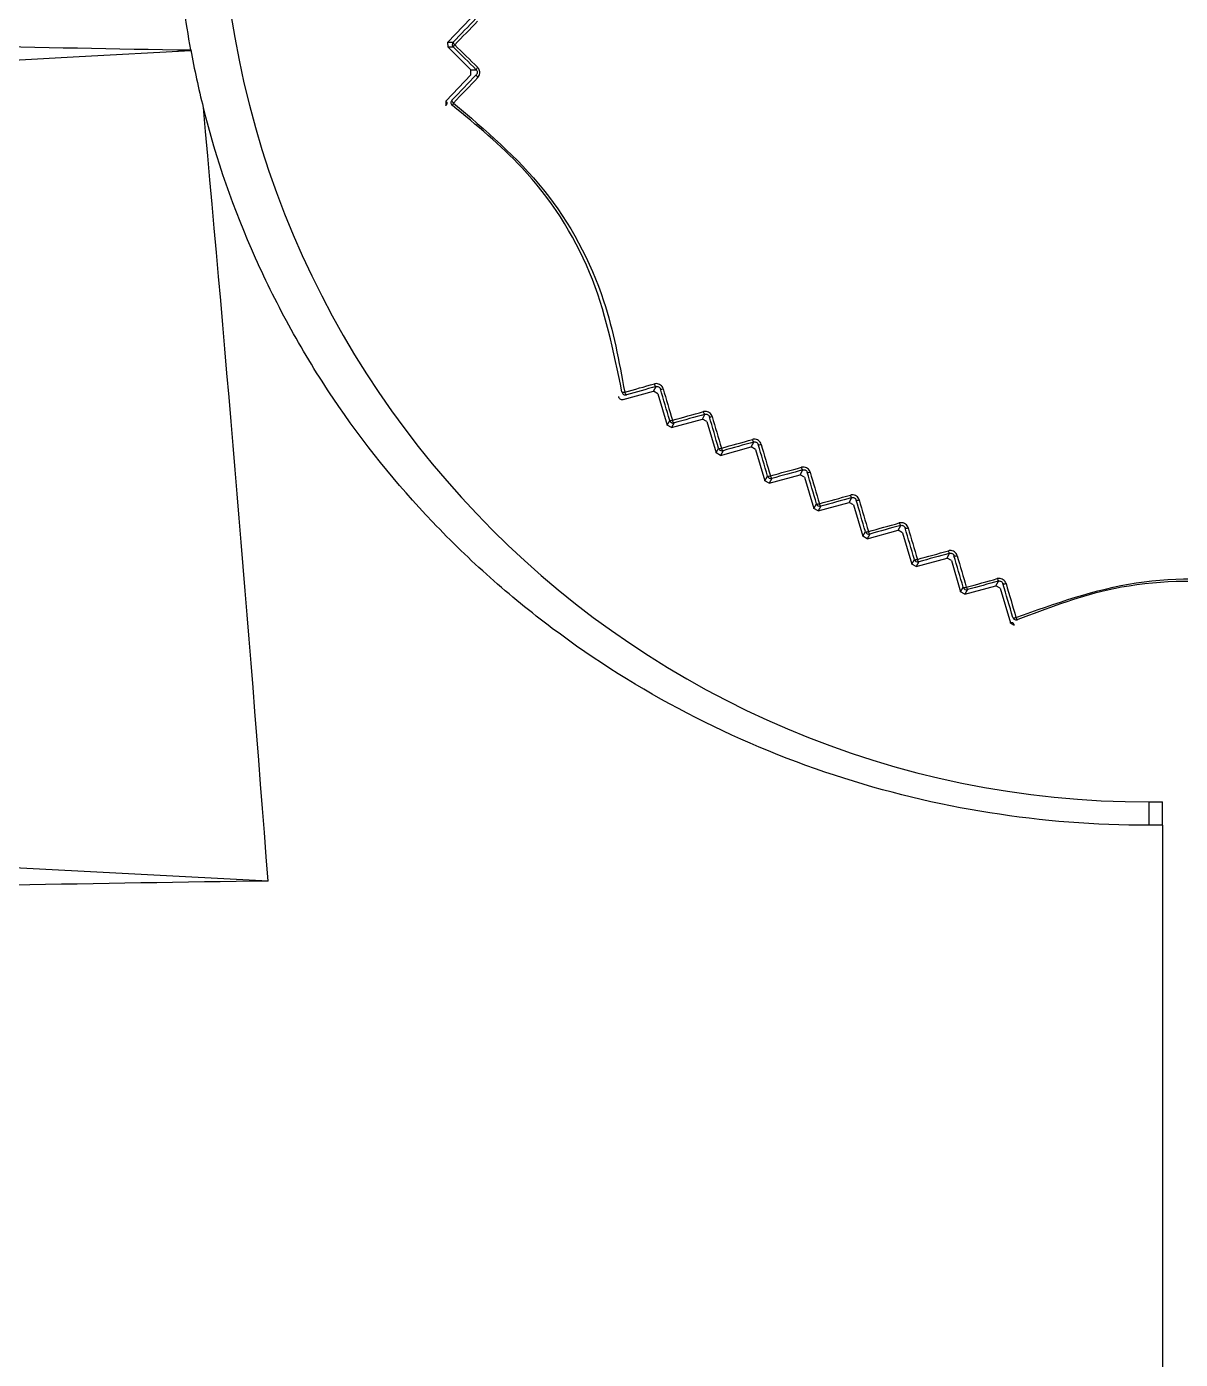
# Model space of a CAD drawing. Extents: x 9.3 to 87.2, y 1.1 to 68.8.
# Drawn here: x 36.881 to 38.173, y 10.789 to 12.281 of the extents above; entities that cross this region are included whole.
import ezdxf

# ---------------------------------------------------------------- set-up
doc = ezdxf.new("R2010")
doc.units = 0
doc.header["$MEASUREMENT"] = 0
doc.layers.add('OBJECT', color=7, linetype='CONTINUOUS')

msp = doc.modelspace()

# ---------------------------------------------------------------- linework, layer by layer
at = {"layer": 'OBJECT'}
for p, q in [((37.3778, 12.29), (37.3525, 12.2634)), ((37.3525, 12.2634), (37.3585, 12.2635)), ((37.3526, 12.2578), (37.3525, 12.2634)), ((37.3586, 12.2579), (37.3526, 12.2578)), ((37.3526, 12.2578), (37.3782, 12.2326)), ((37.3782, 12.227), (37.3506, 12.1979)), ((37.3782, 12.2326), (37.3842, 12.2327)), ((37.3782, 12.227), (37.3782, 12.2326)), ((37.3502, 12.1975), (37.3506, 12.1979)), ((37.3502, 12.1975), (37.3502, 12.1928)), ((37.0786, 12.1903), (37.0787, 12.1904)), ((37.5487, 11.8633), (37.5826, 11.8726)), ((37.5826, 11.8726), (37.5855, 11.8779)), ((37.5875, 11.8699), (37.5826, 11.8726)), ((37.5875, 11.8699), (37.5979, 11.8347)), ((37.5979, 11.8347), (37.6008, 11.8399)), ((37.6028, 11.832), (37.5979, 11.8347)), ((37.6028, 11.832), (37.6374, 11.8415)), ((37.6057, 11.8372), (37.6028, 11.832)), ((37.6374, 11.8415), (37.6403, 11.8468)), ((37.6423, 11.8388), (37.6374, 11.8415)), ((37.6423, 11.8388), (37.6527, 11.8036)), ((37.6527, 11.8036), (37.6556, 11.8088)), ((37.6575, 11.8008), (37.6921, 11.8104)), ((37.6605, 11.8061), (37.6575, 11.8008)), ((37.6921, 11.8104), (37.6951, 11.8157)), ((37.697, 11.8076), (37.6921, 11.8104)), ((37.697, 11.8076), (37.7074, 11.7724)), ((37.6575, 11.8008), (37.6527, 11.8036)), ((37.7074, 11.7724), (37.7104, 11.7777)), ((37.7123, 11.7697), (37.7469, 11.7792)), ((37.7153, 11.775), (37.7123, 11.7697)), ((37.7469, 11.7792), (37.7499, 11.7846)), ((37.7518, 11.7765), (37.7469, 11.7792)), ((37.7518, 11.7765), (37.7622, 11.7413)), ((37.7123, 11.7697), (37.7074, 11.7724)), ((37.7622, 11.7413), (37.7652, 11.7466)), ((37.7671, 11.7386), (37.8017, 11.7481)), ((37.8017, 11.7481), (37.8047, 11.7535)), ((37.8066, 11.7454), (37.8017, 11.7481)), ((37.8066, 11.7454), (37.817, 11.7102)), ((37.7671, 11.7386), (37.7622, 11.7413)), ((37.7701, 11.7439), (37.7671, 11.7386)), ((37.817, 11.7102), (37.8199, 11.7155)), ((37.8219, 11.7075), (37.8565, 11.717)), ((37.8565, 11.717), (37.8595, 11.7224)), ((37.8614, 11.7143), (37.8565, 11.717)), ((37.8219, 11.7075), (37.817, 11.7102)), ((37.8248, 11.7128), (37.8219, 11.7075)), ((37.8614, 11.7143), (37.8718, 11.6791)), ((37.8767, 11.6764), (37.9113, 11.6859)), ((37.9113, 11.6859), (37.9142, 11.6912)), ((37.9162, 11.6832), (37.9113, 11.6859)), ((37.8718, 11.6791), (37.8747, 11.6844)), ((37.8767, 11.6764), (37.8718, 11.6791)), ((37.8796, 11.6816), (37.8767, 11.6764)), ((37.9162, 11.6832), (37.9265, 11.648)), ((37.9314, 11.6453), (37.966, 11.6548)), ((37.966, 11.6548), (37.969, 11.6601)), ((37.9709, 11.6521), (37.966, 11.6548)), ((37.9265, 11.648), (37.9294, 11.6532)), ((37.9314, 11.6453), (37.9265, 11.648)), ((37.9343, 11.6505), (37.9314, 11.6453)), ((37.9709, 11.6521), (37.9823, 11.6135)), ((37.9825, 11.613), (37.9823, 11.6135)), ((37.9825, 11.613), (37.9866, 11.6107)), ((38.1375, 11.3868), (38.1375, 11.4128)), ((38.1375, 11.4128), (38.1525, 11.4128)), ((38.1525, 11.3868), (38.1525, 11.4128)), ((37.1511, 11.3242), (36.8525, 11.3398))]:
    msp.add_line(p, q, dxfattribs=at)
at = {"layer": 'OBJECT', "flags": 128}
for points in [[(37.3585, 12.2635), (37.3617, 12.2668), (37.3648, 12.2702), (37.368, 12.2735), (37.3712, 12.2768), (37.3744, 12.2801), (37.3775, 12.2835), (37.3807, 12.2868), (37.3839, 12.2901)], [(37.3856, 12.2871), (37.3825, 12.2838), (37.3793, 12.2804), (37.3761, 12.2771), (37.3729, 12.2738), (37.3697, 12.2705), (37.3666, 12.2671), (37.3634, 12.2638), (37.3602, 12.2605)], [(36.7365, 12.2363), (36.7368, 12.2363), (36.7552, 12.2373), (36.7921, 12.2394), (36.9397, 12.2474), (37.0648, 12.2543)], [(37.3842, 12.2327), (37.381, 12.2359), (37.3778, 12.239), (37.3746, 12.2422), (37.3714, 12.2453), (37.3682, 12.2485), (37.365, 12.2516), (37.3618, 12.2548), (37.3586, 12.2579)], [(37.3602, 12.2605), (37.3634, 12.2573), (37.3666, 12.2542), (37.3698, 12.251), (37.373, 12.2479), (37.3762, 12.2447), (37.3794, 12.2416), (37.3827, 12.2384), (37.3859, 12.2352)], [(37.357, 12.1986), (37.3604, 12.2021), (37.3638, 12.2057), (37.3672, 12.2093), (37.3706, 12.2128), (37.374, 12.2164), (37.3774, 12.22), (37.3809, 12.2235), (37.3843, 12.2271)], [(37.386, 12.224), (37.3826, 12.2204), (37.3792, 12.2169), (37.3758, 12.2133), (37.3724, 12.2097), (37.3689, 12.2061), (37.3655, 12.2026), (37.3621, 12.199), (37.3587, 12.1954)], [(37.357, 12.1986), (37.3569, 12.1984), (37.3569, 12.1981), (37.357, 12.1978), (37.3572, 12.1974), (37.3575, 12.1969), (37.3578, 12.1964), (37.3582, 12.1959), (37.3587, 12.1954)], [(37.5504, 11.8717), (37.5546, 11.8728), (37.5587, 11.874), (37.5628, 11.8751), (37.567, 11.8763), (37.5711, 11.8774), (37.5753, 11.8786), (37.5794, 11.8797), (37.5836, 11.8809)], [(37.5504, 11.8717), (37.5506, 11.871), (37.5509, 11.8704), (37.5512, 11.8699), (37.5514, 11.8694), (37.5517, 11.8691), (37.5519, 11.8688), (37.5522, 11.8687), (37.5524, 11.8687)], [(37.5855, 11.8779), (37.5814, 11.8767), (37.5772, 11.8756), (37.5731, 11.8744), (37.5689, 11.8733), (37.5648, 11.8721), (37.5607, 11.871), (37.5565, 11.8698), (37.5524, 11.8687)], [(37.6008, 11.8399), (37.5995, 11.8443), (37.5982, 11.8487), (37.5969, 11.8531), (37.5956, 11.8575), (37.5943, 11.8619), (37.593, 11.8663), (37.5917, 11.8707), (37.5904, 11.8752)], [(37.5934, 11.8754), (37.5947, 11.871), (37.596, 11.8666), (37.5973, 11.8622), (37.5986, 11.8578), (37.5999, 11.8534), (37.6012, 11.849), (37.6025, 11.8446), (37.6038, 11.8401)], [(37.6038, 11.8401), (37.6081, 11.8413), (37.6124, 11.8425), (37.6168, 11.8438), (37.6211, 11.845), (37.6255, 11.8462), (37.6298, 11.8474), (37.6341, 11.8486), (37.6385, 11.8498)], [(37.6403, 11.8468), (37.636, 11.8456), (37.6317, 11.8444), (37.6273, 11.8432), (37.623, 11.842), (37.6187, 11.8408), (37.6143, 11.8396), (37.61, 11.8384), (37.6057, 11.8372)], [(37.6556, 11.8088), (37.6543, 11.8132), (37.653, 11.8176), (37.6517, 11.822), (37.6504, 11.8264), (37.6491, 11.8309), (37.6478, 11.8353), (37.6465, 11.8397), (37.6452, 11.8441)], [(37.6483, 11.8443), (37.6496, 11.8399), (37.6509, 11.8355), (37.6522, 11.8311), (37.6535, 11.8267), (37.6548, 11.8223), (37.6561, 11.8178), (37.6574, 11.8134), (37.6587, 11.809)], [(37.6587, 11.809), (37.663, 11.8102), (37.6673, 11.8114), (37.6717, 11.8126), (37.676, 11.8138), (37.6803, 11.815), (37.6847, 11.8162), (37.689, 11.8174), (37.6934, 11.8187)], [(37.6951, 11.8157), (37.6908, 11.8145), (37.6865, 11.8133), (37.6821, 11.8121), (37.6778, 11.8109), (37.6735, 11.8097), (37.6691, 11.8085), (37.6648, 11.8073), (37.6605, 11.8061)], [(37.7104, 11.7777), (37.7091, 11.7821), (37.7078, 11.7865), (37.7065, 11.791), (37.7052, 11.7954), (37.7039, 11.7998), (37.7026, 11.8042), (37.7013, 11.8086), (37.7, 11.813)], [(37.7032, 11.8132), (37.7045, 11.8088), (37.7058, 11.8044), (37.7071, 11.7999), (37.7084, 11.7955), (37.7097, 11.7911), (37.711, 11.7867), (37.7122, 11.7823), (37.7135, 11.7779)], [(37.7135, 11.7779), (37.7179, 11.7791), (37.7222, 11.7803), (37.7265, 11.7815), (37.7309, 11.7827), (37.7352, 11.7839), (37.7396, 11.7851), (37.7439, 11.7863), (37.7482, 11.7875)], [(37.7499, 11.7846), (37.7456, 11.7834), (37.7412, 11.7822), (37.7369, 11.781), (37.7326, 11.7798), (37.7282, 11.7786), (37.7239, 11.7774), (37.7196, 11.7762), (37.7153, 11.775)], [(37.7652, 11.7466), (37.7639, 11.751), (37.7626, 11.7554), (37.7613, 11.7598), (37.76, 11.7643), (37.7587, 11.7687), (37.7574, 11.7731), (37.7561, 11.7775), (37.7548, 11.7819)], [(37.758, 11.7821), (37.7593, 11.7776), (37.7606, 11.7732), (37.7619, 11.7688), (37.7632, 11.7644), (37.7645, 11.76), (37.7658, 11.7555), (37.7671, 11.7511), (37.7684, 11.7467)], [(37.7684, 11.7467), (37.7727, 11.7479), (37.7771, 11.7491), (37.7814, 11.7503), (37.7857, 11.7515), (37.7901, 11.7527), (37.7944, 11.7539), (37.7988, 11.7551), (37.8031, 11.7563)], [(37.8047, 11.7535), (37.8004, 11.7523), (37.796, 11.7511), (37.7917, 11.7499), (37.7874, 11.7487), (37.783, 11.7475), (37.7787, 11.7463), (37.7744, 11.7451), (37.7701, 11.7439)], [(37.8199, 11.7155), (37.8186, 11.7199), (37.8173, 11.7243), (37.8161, 11.7287), (37.8148, 11.7331), (37.8135, 11.7375), (37.8122, 11.742), (37.8109, 11.7464), (37.8096, 11.7508)], [(37.8129, 11.7509), (37.8142, 11.7465), (37.8155, 11.742), (37.8168, 11.7376), (37.8181, 11.7332), (37.8194, 11.7288), (37.8207, 11.7244), (37.822, 11.72), (37.8233, 11.7156)], [(37.8233, 11.7156), (37.8276, 11.7168), (37.8319, 11.718), (37.8363, 11.7192), (37.8406, 11.7204), (37.8449, 11.7216), (37.8493, 11.7228), (37.8536, 11.724), (37.8579, 11.7252)], [(37.8595, 11.7224), (37.8551, 11.7212), (37.8508, 11.72), (37.8465, 11.7188), (37.8421, 11.7176), (37.8378, 11.7164), (37.8335, 11.7152), (37.8292, 11.714), (37.8248, 11.7128)], [(37.8747, 11.6844), (37.8734, 11.6888), (37.8721, 11.6932), (37.8708, 11.6976), (37.8695, 11.702), (37.8682, 11.7064), (37.8669, 11.7108), (37.8657, 11.7152), (37.8644, 11.7196)], [(37.8678, 11.7197), (37.869, 11.7153), (37.8703, 11.7109), (37.8716, 11.7064), (37.8729, 11.702), (37.8742, 11.6976), (37.8755, 11.6932), (37.8768, 11.6888), (37.8781, 11.6844)], [(37.8781, 11.6844), (37.8824, 11.6856), (37.8868, 11.6868), (37.8911, 11.688), (37.8954, 11.6892), (37.8998, 11.6904), (37.9041, 11.6916), (37.9084, 11.6928), (37.9128, 11.694)], [(37.9142, 11.6912), (37.9099, 11.69), (37.9056, 11.6888), (37.9012, 11.6876), (37.8969, 11.6864), (37.8926, 11.6852), (37.8882, 11.684), (37.8839, 11.6828), (37.8796, 11.6816)], [(37.9294, 11.6532), (37.9282, 11.6576), (37.9269, 11.662), (37.9256, 11.6664), (37.9243, 11.6708), (37.923, 11.6752), (37.9217, 11.6797), (37.9204, 11.6841), (37.9191, 11.6885)], [(37.9226, 11.6885), (37.9239, 11.6841), (37.9252, 11.6797), (37.9265, 11.6752), (37.9278, 11.6708), (37.9291, 11.6664), (37.9304, 11.662), (37.9316, 11.6576), (37.9329, 11.6532)], [(37.9329, 11.6532), (37.9373, 11.6544), (37.9416, 11.6556), (37.9459, 11.6568), (37.9503, 11.658), (37.9546, 11.6592), (37.9589, 11.6604), (37.9633, 11.6616), (37.9676, 11.6628)], [(37.969, 11.6601), (37.9646, 11.6589), (37.9603, 11.6577), (37.956, 11.6565), (37.9517, 11.6553), (37.9473, 11.6541), (37.943, 11.6529), (37.9387, 11.6517), (37.9343, 11.6505)], [(37.985, 11.6194), (37.9836, 11.6242), (37.9822, 11.6289), (37.9808, 11.6336), (37.9794, 11.6384), (37.978, 11.6431), (37.9766, 11.6478), (37.9753, 11.6526), (37.9739, 11.6573)], [(37.9774, 11.6573), (37.9788, 11.6525), (37.9802, 11.6478), (37.9816, 11.643), (37.983, 11.6383), (37.9844, 11.6336), (37.9858, 11.6288), (37.9871, 11.6241), (37.9885, 11.6193)], [(37.985, 11.6194), (37.9851, 11.6193), (37.9853, 11.6191), (37.9857, 11.619), (37.9861, 11.619), (37.9866, 11.619), (37.9872, 11.6191), (37.9879, 11.6192), (37.9885, 11.6193)]]:
    msp.add_lwpolyline(points, dxfattribs=at)
at = {"layer": 'OBJECT'}
for centre, radius, start, end in [((38.1375, 12.4528), 1.04, 180, 270), ((38.1375, 12.4528), 1.091, 190.4571, 193.9217), ((37.3614, 12.2608), 0.004, 136.4464, 225.3829), ((37.3624, 12.2637), 0.00395, 183.2125, 235.5981), ((37.3631, 12.2569), 0.00462, 128.504, 166.8949), ((37.389, 12.2314), 0.00493, 128.87, 164.5848), ((37.3883, 12.2273), 0.00401, 183.2231, 235.8018), ((37.3599, 12.1958), 0.004, 136.4455, 234.7114), ((37.3618, 12.1926), 0.00422, 137.2195, 180.3559), ((37.5876, 11.8813), 0.00401, 185.9288, 238.9985), ((37.5494, 11.8758), 0.00425, 241.3738, 283.9984), ((37.5513, 11.8725), 0.004, 186.5479, 285.3815), ((37.5915, 11.8801), 0.00506, 258.2428, 292.7732), ((37.6425, 11.8502), 0.00407, 186.2696, 237.2443), ((37.6019, 11.8445), 0.00471, 255.8603, 293.1586), ((37.6046, 11.841), 0.004, 196.4441, 285.3844), ((37.6077, 11.8406), 0.00395, 186.1365, 239.026), ((37.6464, 11.8487), 0.00478, 255.749, 293.297), ((37.6569, 11.8131), 0.0045, 253.4689, 293.6356), ((37.6594, 11.81), 0.004, 196.4436, 285.3901), ((37.6626, 11.8095), 0.004, 186.4791, 237.2452), ((37.6975, 11.8191), 0.00414, 186.6501, 235.3752), ((37.7013, 11.8174), 0.00457, 253.3969, 293.7737), ((37.7118, 11.7818), 0.00434, 251.197, 294.076), ((37.7142, 11.7789), 0.004, 196.4437, 285.3848), ((37.7176, 11.7784), 0.00408, 186.8294, 235.3819), ((37.7524, 11.788), 0.00424, 187.0352, 233.4436), ((37.7562, 11.7861), 0.0044, 251.1492, 294.2362), ((37.7667, 11.7506), 0.0042, 249.0523, 294.4984), ((37.769, 11.7478), 0.004, 196.4511, 285.3803), ((37.7725, 11.7473), 0.00417, 187.2188, 233.4175), ((37.8074, 11.7569), 0.00436, 187.4535, 231.398), ((37.8111, 11.7548), 0.00427, 249.018, 294.6657), ((37.8215, 11.7193), 0.0041, 247.0156, 294.8741), ((37.8238, 11.7166), 0.004, 196.4447, 285.3838), ((37.8275, 11.7161), 0.00429, 187.6164, 231.3589), ((37.8624, 11.7258), 0.0045, 187.8846, 229.2588), ((37.866, 11.7235), 0.00416, 246.9923, 295.0694), ((37.9174, 11.6947), 0.00469, 188.3498, 226.9897), ((37.9208, 11.6922), 0.00408, 245.0783, 295.4349), ((37.8764, 11.688), 0.00401, 245.0592, 295.2566), ((37.8785, 11.6855), 0.004, 196.4483, 285.3802), ((37.8825, 11.685), 0.00443, 188.0463, 229.1875), ((37.9725, 11.6635), 0.00493, 188.8519, 224.6061), ((37.9757, 11.6609), 0.00401, 243.2322, 295.7929), ((37.9312, 11.6567), 0.00395, 243.2248, 295.5895), ((37.9333, 11.6543), 0.004, 196.4511, 285.3803), ((37.9375, 11.6538), 0.00461, 188.4905, 226.9121), ((37.9888, 11.6206), 0.004, 196.4459, 294.7136), ((37.9925, 11.6206), 0.00421, 197.2004, 240.3733)]:
    msp.add_arc(centre, radius, start, end, dxfattribs=at)
for points, knots in [([(37.0647, 12.2548), (37.0587, 12.2875), (37.0543, 12.3203), (37.0487, 12.3863), (37.0475, 12.4195), (37.0479, 12.4528)], [0, 0, 0, 0, 0.5, 0.5, 1, 1, 1, 1]), ([(37.3842, 12.2327), (37.3845, 12.2324), (37.385, 12.2318), (37.3854, 12.2307), (37.3854, 12.2295), (37.3852, 12.2284), (37.3847, 12.2276), (37.3844, 12.2272), (37.3843, 12.2271)], [0, 0, 0, 0, 0.183778, 0.3680983, 0.5435289, 0.7220413, 0.9199214, 1, 1, 1, 1]), ([(37.386, 12.224), (37.3866, 12.2247), (37.3877, 12.2261), (37.3884, 12.2288), (37.3881, 12.2315), (37.3872, 12.2337), (37.3862, 12.2348), (37.3859, 12.2352)], [0, 0, 0, 0, 0.220306, 0.440947, 0.653557, 0.859056, 1, 1, 1, 1]), ([(37.3502, 12.1928), (37.3503, 12.1928), (37.3504, 12.1929), (37.3507, 12.1932), (37.351, 12.1936), (37.3513, 12.1941), (37.3515, 12.1945), (37.3516, 12.1948), (37.3516, 12.1949), (37.3516, 12.1951), (37.3516, 12.1951), (37.3516, 12.1952), (37.3516, 12.1952), (37.3516, 12.1952), (37.3517, 12.1953), (37.3517, 12.1953), (37.3517, 12.1953), (37.3517, 12.1953), (37.3517, 12.1953), (37.3517, 12.1953), (37.3517, 12.1953), (37.3517, 12.1953), (37.3517, 12.1954), (37.3517, 12.1954), (37.3517, 12.1954), (37.3517, 12.1954), (37.3517, 12.1954), (37.3516, 12.1955), (37.3516, 12.1956), (37.3516, 12.1959), (37.3514, 12.1964), (37.3509, 12.197), (37.3506, 12.1975), (37.3502, 12.1975), (37.3502, 12.1975)], [0, 0, 0, 0, 0.024365, 0.121825, 0.310977, 0.405464, 0.452691, 0.476305, 0.488116, 0.494026, 0.495988, 0.497304, 0.498186, 0.498779, 0.499177, 0.499445, 0.499627, 0.49975, 0.499835, 0.499915, 0.499955, 0.499984, 0.500005, 0.500025, 0.50005, 0.500091, 0.500216, 0.500792, 0.503078, 0.512204, 0.548696, 0.694651, 0.999856, 1, 1, 1, 1]), ([(37.5473, 11.8721), (37.5381, 11.9174), (37.5195, 12.0082), (37.4472, 12.1197), (37.3845, 12.1706), (37.3576, 12.1925)], [0, 0, 0, 0, 0.362852, 0.726037, 1, 1, 1, 1]), ([(37.3587, 12.1954), (37.3944, 12.1651), (37.4659, 12.1045), (37.5295, 11.9862), (37.5441, 11.906), (37.5504, 11.8717)], [0, 0, 0, 0, 0.363639, 0.72762, 1, 1, 1, 1]), ([(38.1375, 11.3868), (38.0773, 11.3866), (38.0178, 11.3913), (37.9003, 11.4099), (37.8424, 11.4239), (37.728, 11.4615), (37.673, 11.4847), (37.5677, 11.5395), (37.5174, 11.5711), (37.4573, 11.6162), (37.4455, 11.6255), (37.4222, 11.6444), (37.4109, 11.6541), (37.3774, 11.6839), (37.356, 11.7046), (37.2947, 11.769), (37.2574, 11.8153), (37.2072, 11.8899), (37.1914, 11.9157), (37.1625, 11.968), (37.1492, 11.9947), (37.1128, 12.076), (37.0933, 12.1322), (37.0787, 12.1904)], [0, 0, 0, 0, 0.125, 0.125, 0.25, 0.25, 0.375, 0.375, 0.5, 0.5, 0.53125, 0.53125, 0.5625, 0.5625, 0.625, 0.625, 0.75, 0.75, 0.8125, 0.8125, 0.875, 0.875, 1, 1, 1, 1]), ([(37.5934, 11.8754), (37.5931, 11.8763), (37.5925, 11.8779), (37.5906, 11.8797), (37.5883, 11.8809), (37.5858, 11.8813), (37.5843, 11.881), (37.5836, 11.8809)], [0, 0, 0, 0, 0.206482, 0.413099, 0.61728, 0.82415, 1, 1, 1, 1]), ([(37.5487, 11.8633), (37.5483, 11.8632), (37.5474, 11.863), (37.5461, 11.8634), (37.5449, 11.8641), (37.5441, 11.8652), (37.5438, 11.8661), (37.5437, 11.8667), (37.5437, 11.8667)], [0, 0, 0, 0, 0.1943168, 0.3886583, 0.5829522, 0.7772545, 0.9715493, 1, 1, 1, 1]), ([(37.5855, 11.8779), (37.586, 11.878), (37.5869, 11.8781), (37.5883, 11.8778), (37.5894, 11.877), (37.5901, 11.8761), (37.5903, 11.8754), (37.5904, 11.8752)], [0, 0, 0, 0, 0.236066, 0.473527, 0.677484, 0.855676, 1, 1, 1, 1]), ([(37.6483, 11.8443), (37.648, 11.8451), (37.6473, 11.8468), (37.6454, 11.8486), (37.6431, 11.8498), (37.6407, 11.8502), (37.6392, 11.8499), (37.6385, 11.8498)], [0, 0, 0, 0, 0.20825, 0.416669, 0.621783, 0.828191, 1, 1, 1, 1]), ([(37.6403, 11.8468), (37.6408, 11.8469), (37.6416, 11.847), (37.643, 11.8467), (37.6441, 11.846), (37.6449, 11.8451), (37.6451, 11.8444), (37.6452, 11.8441)], [0, 0, 0, 0, 0.227321, 0.455878, 0.655443, 0.833731, 1, 1, 1, 1]), ([(37.7032, 11.8132), (37.7029, 11.814), (37.7022, 11.8156), (37.7003, 11.8175), (37.698, 11.8187), (37.6955, 11.8191), (37.694, 11.8188), (37.6934, 11.8187)], [0, 0, 0, 0, 0.2100802, 0.4203702, 0.6265066, 0.8325098, 1, 1, 1, 1]), ([(37.6951, 11.8157), (37.6956, 11.8158), (37.6964, 11.816), (37.6977, 11.8157), (37.6988, 11.815), (37.6996, 11.8141), (37.6999, 11.8134), (37.7, 11.813)], [0, 0, 0, 0, 0.219008, 0.439103, 0.634342, 0.812612, 1, 1, 1, 1]), ([(37.758, 11.7821), (37.7577, 11.7829), (37.7571, 11.7845), (37.7551, 11.7864), (37.7528, 11.7876), (37.7504, 11.7879), (37.7489, 11.7876), (37.7482, 11.7875)], [0, 0, 0, 0, 0.211967, 0.424177, 0.631449, 0.837159, 1, 1, 1, 1]), ([(37.7499, 11.7846), (37.7503, 11.7847), (37.7512, 11.7849), (37.7524, 11.7846), (37.7535, 11.7839), (37.7543, 11.7831), (37.7547, 11.7823), (37.7548, 11.7819), (37.7548, 11.7819)], [0, 0, 0, 0, 0.211019, 0.423038, 0.613953, 0.792178, 0.977239, 1, 1, 1, 1]), ([(37.8129, 11.7509), (37.8126, 11.7517), (37.8119, 11.7533), (37.81, 11.7553), (37.8076, 11.7564), (37.8052, 11.7568), (37.8037, 11.7565), (37.8031, 11.7563)], [0, 0, 0, 0, 0.213944, 0.428148, 0.636606, 0.842137, 1, 1, 1, 1]), ([(37.8047, 11.7535), (37.8051, 11.7536), (37.8059, 11.7537), (37.8072, 11.7535), (37.8082, 11.7529), (37.8091, 11.752), (37.8094, 11.7513), (37.8096, 11.7509), (37.8096, 11.7508)], [0, 0, 0, 0, 0.203524, 0.407859, 0.594675, 0.772814, 0.9609, 1, 1, 1, 1]), ([(37.8678, 11.7197), (37.8674, 11.7205), (37.8668, 11.7222), (37.8648, 11.7241), (37.8624, 11.7253), (37.86, 11.7256), (37.8586, 11.7253), (37.8579, 11.7252)], [0, 0, 0, 0, 0.215978, 0.432247, 0.642001, 0.847437, 1, 1, 1, 1]), ([(37.8595, 11.7224), (37.8599, 11.7225), (37.8606, 11.7226), (37.8619, 11.7224), (37.863, 11.7218), (37.8638, 11.721), (37.8642, 11.7202), (37.8643, 11.7197), (37.8644, 11.7196)], [0, 0, 0, 0, 0.196451, 0.39362, 0.576484, 0.754585, 0.945751, 1, 1, 1, 1]), ([(37.9226, 11.6885), (37.9223, 11.6893), (37.9216, 11.691), (37.9196, 11.6929), (37.9172, 11.6941), (37.9148, 11.6944), (37.9134, 11.6941), (37.9128, 11.694)], [0, 0, 0, 0, 0.218091, 0.43652, 0.647664, 0.853083, 1, 1, 1, 1]), ([(37.9142, 11.6912), (37.9146, 11.6913), (37.9154, 11.6914), (37.9166, 11.6912), (37.9177, 11.6907), (37.9185, 11.6899), (37.9189, 11.6891), (37.9191, 11.6886), (37.9191, 11.6885)], [0, 0, 0, 0, 0.18987, 0.380361, 0.559416, 0.737645, 0.93204, 1, 1, 1, 1]), ([(37.9774, 11.6573), (37.9771, 11.6581), (37.9764, 11.6598), (37.9744, 11.6617), (37.972, 11.6629), (37.9696, 11.6632), (37.9682, 11.6629), (37.9676, 11.6628)], [0, 0, 0, 0, 0.220307, 0.440955, 0.65357, 0.859044, 1, 1, 1, 1]), ([(37.969, 11.6601), (37.9694, 11.6601), (37.9701, 11.6603), (37.9713, 11.6601), (37.9723, 11.6595), (37.9732, 11.6588), (37.9737, 11.658), (37.9738, 11.6575), (37.9739, 11.6573)], [0, 0, 0, 0, 0.183783, 0.368084, 0.543555, 0.722049, 0.919943, 1, 1, 1, 1]), ([(37.9885, 11.6193), (38.0326, 11.6351), (38.1209, 11.6667), (38.2551, 11.6626), (38.3319, 11.6352), (38.3648, 11.6235)], [0, 0, 0, 0, 0.3636384, 0.7276202, 1, 1, 1, 1]), ([(38.3629, 11.621), (38.319, 11.6357), (38.2311, 11.665), (38.0984, 11.6581), (38.0229, 11.6293), (37.9905, 11.6169)], [0, 0, 0, 0, 0.362853, 0.726037, 1, 1, 1, 1]), ([(37.9866, 11.6107), (37.9866, 11.6107), (37.9865, 11.6109), (37.9864, 11.6113), (37.9863, 11.6118), (37.986, 11.6123), (37.9857, 11.6126), (37.9855, 11.6128), (37.9854, 11.613), (37.9853, 11.613), (37.9853, 11.6131), (37.9852, 11.6131), (37.9852, 11.6131), (37.9852, 11.6131), (37.9851, 11.6131), (37.9851, 11.6132), (37.9851, 11.6132), (37.9851, 11.6132), (37.9851, 11.6132), (37.9851, 11.6132), (37.9851, 11.6132), (37.9851, 11.6132), (37.9851, 11.6132), (37.9851, 11.6132), (37.9851, 11.6132), (37.985, 11.6132), (37.985, 11.6132), (37.9849, 11.6133), (37.9848, 11.6133), (37.9846, 11.6134), (37.984, 11.6135), (37.9833, 11.6134), (37.9829, 11.6132), (37.9825, 11.613), (37.9825, 11.613)], [0, 0, 0, 0, 0.024365, 0.121825, 0.310977, 0.405464, 0.452691, 0.476305, 0.488116, 0.494026, 0.495988, 0.497304, 0.498186, 0.498779, 0.499177, 0.499446, 0.499627, 0.49975, 0.499835, 0.499915, 0.499955, 0.499985, 0.500005, 0.500026, 0.500049, 0.50009, 0.500216, 0.500792, 0.503077, 0.512204, 0.548696, 0.694651, 0.999856, 1, 1, 1, 1]), ([(38.1525, 11.3868), (38.1525, 11.2496), (38.1525, 11.0439), (38.1525, 10.8038), (38.1525, 10.6837), (38.1525, 10.6322), (38.1525, 10.6065), (38.1525, 10.5978), (38.1525, 10.5804), (38.1525, 10.2932), (38.1525, 10.007), (38.1525, 9.1768), (38.1525, 8.6266), (38.1525, 8.0796)], [0, 0, 0, 0, 0.125, 0.1875, 0.21875, 0.234375, 0.234375, 0.242187, 0.242187, 0.25, 0.5, 0.5, 1, 1, 1, 1])]:
    msp.add_open_spline(points, degree=3, knots=knots, dxfattribs=at)
for points in [[(36.5587, 12.266), (36.7264, 12.2612), (36.8951, 12.2575), (37.0647, 12.2548)], [(37.1511, 11.3242), (37.1293, 11.6134), (37.1051, 11.9021), (37.0787, 12.1904)], [(38.1525, 11.3868), (38.1475, 11.3868), (38.1425, 11.3868), (38.1375, 11.3868)], [(37.1511, 11.3242), (36.9608, 11.3216), (36.7718, 11.3181), (36.5841, 11.313)]]:
    msp.add_open_spline(points, degree=3, dxfattribs=at)

doc.saveas('drawing.dxf')
